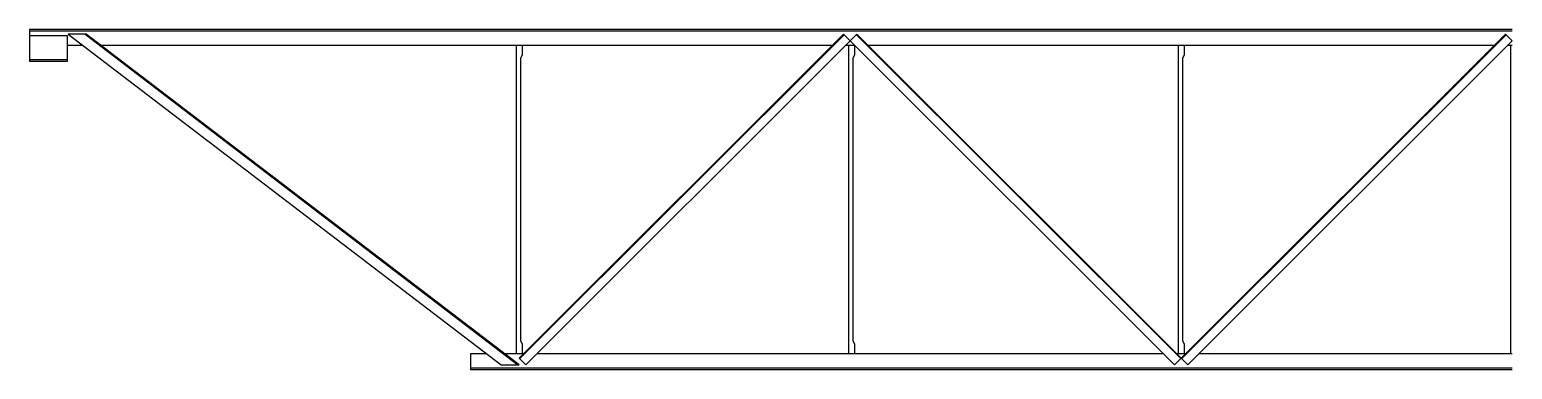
# Model space of a CAD drawing. Header units: inches. Extents: x -4 to 231, y -49 to 5.
import ezdxf

# ---------------------------------------------------------------- set-up
doc = ezdxf.new("R2010")
doc.units = ezdxf.units.IN
doc.header["$MEASUREMENT"] = 0

msp = doc.modelspace()

# ---------------------------------------------------------------- linework, layer by layer
for p, q in [((-4, 5), (-4, 0)), ((231.14, 5), (-4, 5)), ((231.14, 4.75), (-4, 4.75)), ((2, 4), (-4, 4)), ((2, 0), (2, 4)), ((2, 2.5), (4.39, 2.5)), ((4.98, 4.25), (2.1, 4.25)), ((2.1, 4.25), (70.76, -48.25)), ((4.78, 4.25), (73.44, -48.25)), ((73.64, -48.25), (4.98, 4.25)), ((7.27, 2.5), (123.33, 2.5)), ((73.14, 2.5), (73.14, -46.5)), ((125.08, 4.25), (73.64, -47.19)), ((73.73, -47.28), (125.17, 4.16)), ((74.14, 1), (74.14, 2.5)), ((74.7, -48.25), (126.14, 3.19)), ((125.08, 4.25), (126.14, 3.19)), ((125.45, 2.5), (126.14, 2.5)), ((125.45, 2.5), (126.83, 2.5)), ((125.85, 2.5), (125.85, -46.5)), ((126.14, 3.19), (127.2, 4.25)), ((177.58, -48.25), (126.14, 3.19)), ((126.14, 2.5), (126.83, 2.5)), ((126.85, 1), (126.85, 2.5)), ((178.56, -47.28), (127.12, 4.16)), ((127.2, 4.25), (178.64, -47.19)), ((128.95, 2.5), (228.33, 2.5)), ((178.14, 2.5), (178.14, -46.5)), ((230.08, 4.25), (178.64, -47.19)), ((178.73, -47.28), (230.17, 4.16)), ((179.14, 1), (179.14, 2.5)), ((179.7, -48.25), (231.14, 3.19)), ((231.14, 3.19), (230.08, 4.25)), ((230.45, 2.5), (231.14, 2.5)), ((230.85, 2.5), (230.85, -46.5)), ((-4, 0.25), (2, 0.25)), ((-4, 0), (2, 0)), ((73.89, 0.5), (74.14, 1)), ((73.89, -44.5), (73.89, 0.5)), ((126.6, 0.5), (126.85, 1)), ((126.6, -44.5), (126.6, 0.5)), ((178.89, 0.5), (179.14, 1)), ((178.89, -44.5), (178.89, 0.5)), ((74.14, -45), (73.89, -44.5)), ((126.85, -45), (126.6, -44.5)), ((179.14, -45), (178.89, -44.5)), ((65.89, -46.5), (65.89, -49)), ((68.47, -46.5), (65.89, -46.5)), ((74.33, -46.5), (71.36, -46.5)), ((74.14, -46.5), (74.14, -45)), ((175.83, -46.5), (76.45, -46.5)), ((126.85, -46.5), (126.85, -45)), ((179.33, -46.5), (177.95, -46.5)), ((179.33, -46.5), (177.95, -46.5)), ((179.14, -46.5), (179.14, -45)), ((231.14, -46.5), (181.45, -46.5)), ((65.89, -48.75), (231.14, -48.75)), ((65.89, -49), (231.14, -49)), ((70.76, -48.25), (73.64, -48.25)), ((73.64, -47.19), (74.7, -48.25)), ((178.64, -47.19), (177.58, -48.25)), ((178.64, -47.19), (179.7, -48.25))]:
    msp.add_line(p, q)

doc.saveas('drawing.dxf')
